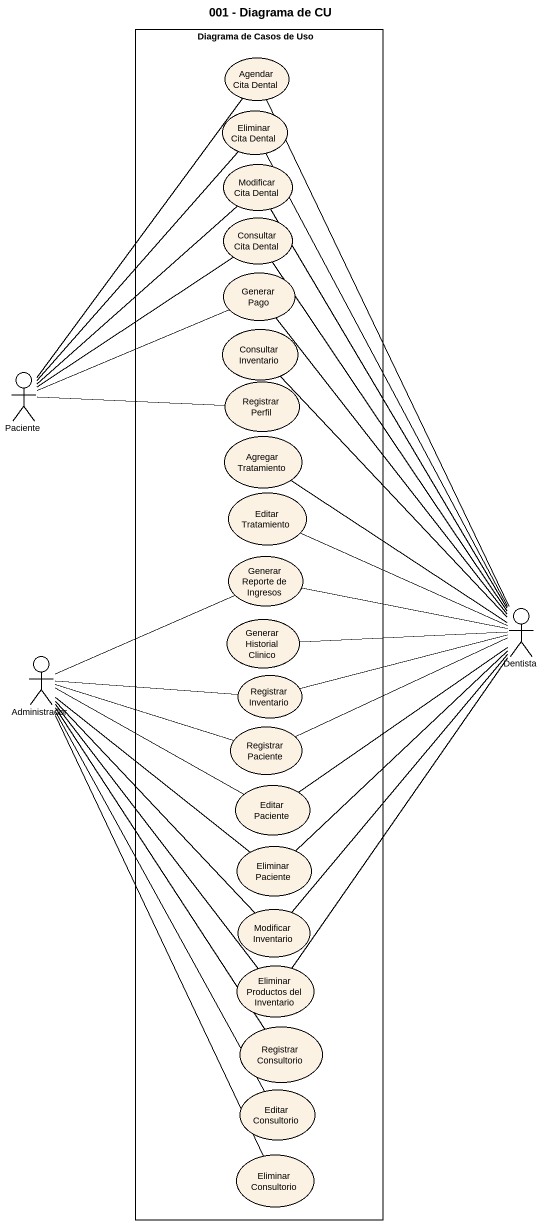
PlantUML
@startuml
title 001 - Diagrama de CU
rectangle "Diagrama de Casos de Uso" as Diagrama_de_Casos_de_Uso {
  usecase "Agendar Cita Dental" as Agendar_Cita_Dental
  usecase "Eliminar Cita Dental" as Eliminar_Cita_Dental
  usecase "Modificar Cita Dental" as Modificar_Cita_Dental
  usecase "Consultar Cita Dental" as Consultar_Cita_Dental
  usecase "Generar Pago" as Generar_Pago
  usecase "Consultar Inventario" as Consultar_Inventario
  usecase "Registrar Perfil" as Registrar_Perfil
  usecase "Agregar Tratamiento" as Agregar_Tratamiento
  usecase "Editar Tratamiento" as Editar_Tratamiento
  usecase "Generar Reporte de Ingresos" as Generar_Reporte_de_Ingresos
  usecase "Generar Historial Clinico" as Generar_Historial_Clinico
  usecase "Registrar Inventario" as Registrar_Inventario
  usecase "Registrar Paciente" as Registrar_Paciente
  usecase "Editar Paciente" as Editar_Paciente
  usecase "Eliminar Paciente" as Eliminar_Paciente
  usecase "Modificar Inventario" as Modificar_Inventario
  usecase "Eliminar Productos del Inventario" as Eliminar_Productos_del
  usecase "Registrar Consultorio" as Registrar_Consultorio
  usecase "Editar Consultorio" as Editar_Consultorio
  usecase "Eliminar Consultorio" as Eliminar_Consultorio
}
actor Paciente
actor Dentista
actor Administrador
Paciente -up- Agendar_Cita_Dental
Paciente -up- Eliminar_Cita_Dental
Paciente -up- Modificar_Cita_Dental
Paciente -up- Consultar_Cita_Dental
Paciente -right- Generar_Pago
Paciente -right- Registrar_Perfil
Dentista -up- Agendar_Cita_Dental
Dentista -up- Eliminar_Cita_Dental
Dentista -up- Modificar_Cita_Dental
Dentista -up- Consultar_Cita_Dental
Dentista -up- Generar_Pago
Dentista -up- Consultar_Inventario
Dentista -up- Agregar_Tratamiento
Dentista -left- Editar_Tratamiento
Dentista -left- Generar_Reporte_de_Ingresos
Dentista -left- Generar_Historial_Clinico
Dentista -left- Registrar_Inventario
Dentista -left- Registrar_Paciente
Dentista -- Editar_Paciente
Dentista -- Eliminar_Paciente
Dentista -- Modificar_Inventario
Dentista -- Eliminar_Productos_del
Administrador -right- Generar_Reporte_de_Ingresos
Administrador -right- Registrar_Inventario
Administrador -right- Registrar_Paciente
Administrador -right- Editar_Paciente
Administrador -- Eliminar_Paciente
Administrador -- Modificar_Inventario
Administrador -- Eliminar_Productos_del
Administrador -- Registrar_Consultorio
Administrador -- Editar_Consultorio
Administrador -- Eliminar_Consultorio
@enduml
